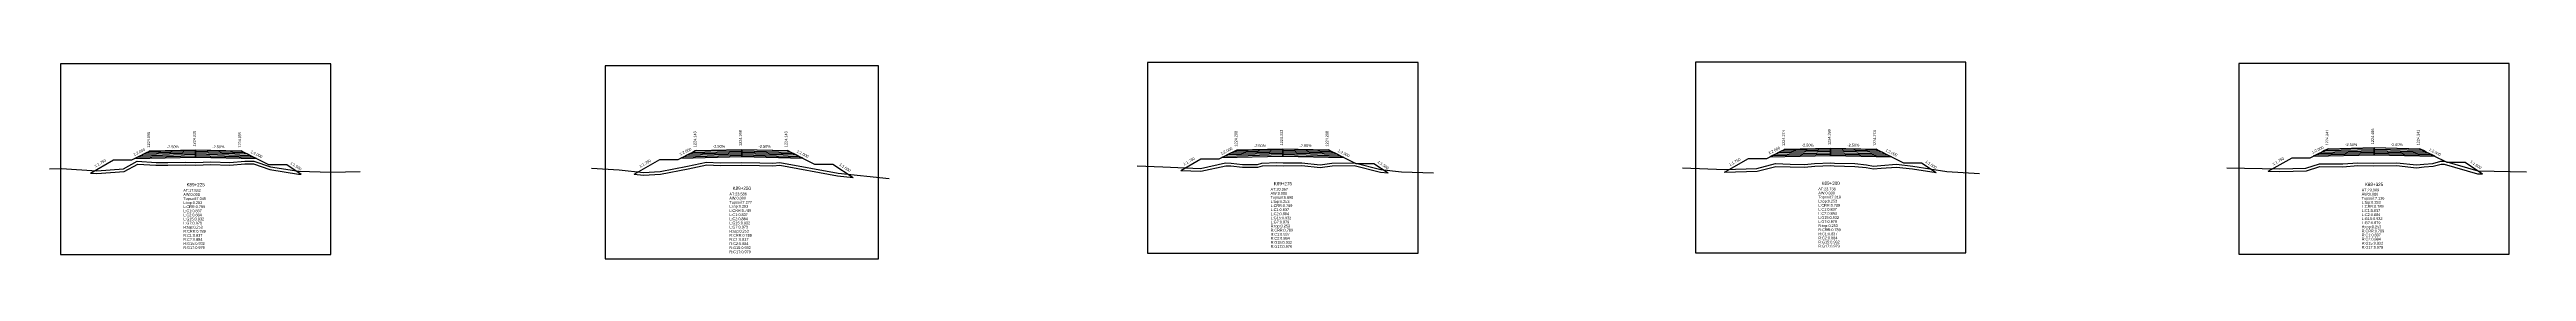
# Model space of a CAD drawing. Extents: x -7 to 78429, y 1189 to 1262.
# Drawn here: x 8844.9 to 9116.9, y 1212.2 to 1233.9 of the extents above; entities that cross this region are included whole.
import ezdxf
from ezdxf.enums import TextEntityAlignment as Align

# ---------------------------------------------------------------- set-up
doc = ezdxf.new("R2010")
doc.units = 0

msp = doc.modelspace()

# ---------------------------------------------------------------- linework, layer by layer
at = {"layer": 'A4_BORDER', "color": 7}
for points in [[(8846.136, 1212.692), (8875.836, 1212.692), (8875.836, 1233.692), (8846.136, 1233.692), (8846.136, 1212.692)], [(8905.95, 1212.22), (8935.974, 1212.22), (8935.974, 1233.449), (8905.95, 1233.449), (8905.95, 1212.22)], [(8965.525, 1212.817), (8995.225, 1212.817), (8995.225, 1233.817), (8965.525, 1233.817), (8965.525, 1212.817)], [(9025.67, 1212.857), (9055.37, 1212.857), (9055.37, 1233.857), (9025.67, 1233.857), (9025.67, 1212.857)], [(9085.343, 1212.728), (9115.043, 1212.728), (9115.043, 1233.728), (9085.343, 1233.728), (9085.343, 1212.728)]]:
    msp.add_lwpolyline(points, dxfattribs=at)
at = {"layer": 'CLEAR_GROUND', "color": 8}
for points in [[(8849.458, 1221.651), (8850.144, 1221.603), (8853.153, 1221.824), (8854.651, 1222.645), (8856.634, 1222.528), (8857.934, 1222.527), (8859.91, 1222.553), (8860.966, 1222.524), (8862.659, 1222.583), (8864.746, 1222.525), (8866.391, 1222.672), (8867.337, 1222.67), (8869.132, 1222.064), (8872.275, 1221.551), (8872.565, 1221.542)], [(8909.158, 1221.541), (8910.155, 1221.432), (8912.029, 1221.534), (8915.074, 1222.109), (8917.12, 1222.568), (8918.573, 1222.482), (8920.959, 1222.508), (8922.921, 1222.483), (8924.387, 1222.441), (8925.127, 1222.513), (8931.489, 1221.345), (8933.177, 1221.167)], [(8969.182, 1221.954), (8971.368, 1221.87), (8974.118, 1222.465), (8974.665, 1222.461), (8975.927, 1222.3), (8977.617, 1222.306), (8978.123, 1222.436), (8979.727, 1222.502), (8980.41, 1222.467), (8982.445, 1222.481), (8984.473, 1222.262), (8985.781, 1222.44), (8988.192, 1222.477), (8991.086, 1221.767), (8991.937, 1221.667)], [(9028.882, 1221.766), (9028.922, 1221.765), (9032.464, 1221.867), (9034.496, 1222.39), (9036.069, 1222.331), (9037.667, 1222.295), (9038.79, 1222.419), (9040.529, 1222.474), (9040.929, 1222.456), (9043.164, 1222.394), (9044.424, 1222.261), (9045.232, 1222.108), (9046.058, 1222.206), (9047.762, 1222.32), (9049.505, 1222.11), (9052.121, 1221.707)], [(9088.582, 1221.849), (9089.854, 1221.827), (9092.764, 1221.909), (9094.254, 1222.375), (9096.779, 1222.355), (9098.42, 1222.479), (9100.175, 1222.451), (9102.675, 1222.471), (9104.87, 1222.249), (9105.68, 1222.334), (9106.702, 1222.408), (9107.576, 1222.648), (9107.904, 1222.652), (9111.548, 1221.588), (9112.088, 1221.578)]]:
    msp.add_lwpolyline(points, dxfattribs=at)
at = {"layer": 'DESIGN_ROAD_TRIMMED', "color": 1}
for points in [[(8849.458, 1221.651), (8851.986, 1223.095), (8853.986, 1223.095), (8855.986, 1224.095), (8855.986, 1224.095), (8855.88, 1224.042), (8855.88, 1224.042), (8855.564, 1223.884), (8855.564, 1223.884), (8855.249, 1223.727), (8855.249, 1223.727), (8854.933, 1223.569), (8854.933, 1223.569), (8854.617, 1223.411), (8854.617, 1223.411), (8854.301, 1223.253), (8860.986, 1223.42), (8860.986, 1223.57), (8860.986, 1223.57), (8860.986, 1223.72), (8860.986, 1223.72), (8860.986, 1223.87), (8860.986, 1223.87), (8860.986, 1224.02), (8860.986, 1224.02), (8860.986, 1224.17), (8860.986, 1224.17), (8860.986, 1224.22), (8860.986, 1224.22), (8860.986, 1224.22), (8860.986, 1224.22), (8860.986, 1224.22), (8860.986, 1224.17), (8860.986, 1224.17), (8860.986, 1224.02), (8860.986, 1224.02), (8860.986, 1223.87), (8860.986, 1223.87), (8860.986, 1223.72), (8860.986, 1223.72), (8860.986, 1223.57), (8860.986, 1223.57), (8860.986, 1223.42), (8867.67, 1223.253), (8867.354, 1223.411), (8867.354, 1223.411), (8867.038, 1223.569), (8867.038, 1223.569), (8866.722, 1223.727), (8866.722, 1223.727), (8866.407, 1223.884), (8866.407, 1223.884), (8866.091, 1224.042), (8866.091, 1224.042), (8865.986, 1224.095), (8865.986, 1224.095), (8868.986, 1222.595), (8870.986, 1222.595), (8872.565, 1221.542)], [(8909.158, 1221.541), (8911.962, 1223.143), (8913.962, 1223.143), (8915.962, 1224.143), (8915.962, 1224.143), (8915.857, 1224.09), (8915.857, 1224.09), (8915.541, 1223.932), (8915.541, 1223.932), (8915.225, 1223.775), (8915.225, 1223.775), (8914.909, 1223.617), (8914.909, 1223.617), (8914.594, 1223.459), (8914.594, 1223.459), (8914.278, 1223.301), (8920.962, 1223.468), (8920.962, 1223.618), (8920.962, 1223.618), (8920.962, 1223.768), (8920.962, 1223.768), (8920.962, 1223.918), (8920.962, 1223.918), (8920.962, 1224.068), (8920.962, 1224.068), (8920.962, 1224.218), (8920.962, 1224.218), (8920.962, 1224.268), (8920.962, 1224.268), (8920.962, 1224.268), (8920.962, 1224.268), (8920.962, 1224.268), (8920.962, 1224.218), (8920.962, 1224.218), (8920.962, 1224.068), (8920.962, 1224.068), (8920.962, 1223.918), (8920.962, 1223.918), (8920.962, 1223.768), (8920.962, 1223.768), (8920.962, 1223.618), (8920.962, 1223.618), (8920.962, 1223.468), (8927.646, 1223.301), (8927.33, 1223.459), (8927.33, 1223.459), (8927.015, 1223.617), (8927.015, 1223.617), (8926.699, 1223.775), (8926.699, 1223.775), (8926.383, 1223.932), (8926.383, 1223.932), (8926.067, 1224.09), (8926.067, 1224.09), (8925.962, 1224.143), (8925.962, 1224.143), (8928.962, 1222.643), (8930.962, 1222.643), (8933.177, 1221.167)], [(8969.182, 1221.954), (8971.375, 1223.208), (8973.375, 1223.208), (8975.375, 1224.208), (8975.375, 1224.208), (8975.27, 1224.155), (8975.27, 1224.155), (8974.954, 1223.997), (8974.954, 1223.997), (8974.639, 1223.84), (8974.639, 1223.84), (8974.323, 1223.682), (8974.323, 1223.682), (8974.007, 1223.524), (8974.007, 1223.524), (8973.691, 1223.366), (8980.375, 1223.533), (8980.375, 1223.683), (8980.375, 1223.683), (8980.375, 1223.833), (8980.375, 1223.833), (8980.375, 1223.983), (8980.375, 1223.983), (8980.375, 1224.133), (8980.375, 1224.133), (8980.375, 1224.283), (8980.375, 1224.283), (8980.375, 1224.333), (8980.375, 1224.333), (8980.375, 1224.333), (8980.375, 1224.333), (8980.375, 1224.333), (8980.375, 1224.283), (8980.375, 1224.283), (8980.375, 1224.133), (8980.375, 1224.133), (8980.375, 1223.983), (8980.375, 1223.983), (8980.375, 1223.833), (8980.375, 1223.833), (8980.375, 1223.683), (8980.375, 1223.683), (8980.375, 1223.533), (8987.06, 1223.366), (8986.744, 1223.524), (8986.744, 1223.524), (8986.428, 1223.682), (8986.428, 1223.682), (8986.112, 1223.84), (8986.112, 1223.84), (8985.797, 1223.997), (8985.797, 1223.997), (8985.481, 1224.155), (8985.481, 1224.155), (8985.375, 1224.208), (8985.375, 1224.208), (8988.375, 1222.708), (8990.375, 1222.708), (8991.937, 1221.667)], [(9028.882, 1221.766), (9031.52, 1223.274), (9033.52, 1223.274), (9035.52, 1224.274), (9035.52, 1224.274), (9035.415, 1224.221), (9035.415, 1224.221), (9035.099, 1224.063), (9035.099, 1224.063), (9034.783, 1223.906), (9034.783, 1223.906), (9034.468, 1223.748), (9034.468, 1223.748), (9034.152, 1223.59), (9034.152, 1223.59), (9033.836, 1223.432), (9040.52, 1223.599), (9040.52, 1223.749), (9040.52, 1223.749), (9040.52, 1223.899), (9040.52, 1223.899), (9040.52, 1224.049), (9040.52, 1224.049), (9040.52, 1224.199), (9040.52, 1224.199), (9040.52, 1224.349), (9040.52, 1224.349), (9040.52, 1224.399), (9040.52, 1224.399), (9040.52, 1224.399), (9040.52, 1224.399), (9040.52, 1224.399), (9040.52, 1224.349), (9040.52, 1224.349), (9040.52, 1224.199), (9040.52, 1224.199), (9040.52, 1224.049), (9040.52, 1224.049), (9040.52, 1223.899), (9040.52, 1223.899), (9040.52, 1223.749), (9040.52, 1223.749), (9040.52, 1223.599), (9047.204, 1223.432), (9046.889, 1223.59), (9046.889, 1223.59), (9046.573, 1223.748), (9046.573, 1223.748), (9046.257, 1223.906), (9046.257, 1223.906), (9045.941, 1224.063), (9045.941, 1224.063), (9045.625, 1224.221), (9045.625, 1224.221), (9045.52, 1224.274), (9045.52, 1224.274), (9048.52, 1222.774), (9050.52, 1222.774), (9052.121, 1221.707)], [(9088.582, 1221.849), (9091.193, 1223.341), (9093.193, 1223.341), (9095.193, 1224.341), (9095.193, 1224.341), (9095.088, 1224.288), (9095.088, 1224.288), (9094.772, 1224.13), (9094.772, 1224.13), (9094.457, 1223.973), (9094.457, 1223.973), (9094.141, 1223.815), (9094.141, 1223.815), (9093.825, 1223.657), (9093.825, 1223.657), (9093.509, 1223.499), (9100.193, 1223.666), (9100.193, 1223.816), (9100.193, 1223.816), (9100.193, 1223.966), (9100.193, 1223.966), (9100.193, 1224.116), (9100.193, 1224.116), (9100.193, 1224.266), (9100.193, 1224.266), (9100.193, 1224.416), (9100.193, 1224.416), (9100.193, 1224.466), (9100.193, 1224.466), (9100.193, 1224.466), (9100.193, 1224.466), (9100.193, 1224.466), (9100.193, 1224.416), (9100.193, 1224.416), (9100.193, 1224.266), (9100.193, 1224.266), (9100.193, 1224.116), (9100.193, 1224.116), (9100.193, 1223.966), (9100.193, 1223.966), (9100.193, 1223.816), (9100.193, 1223.816), (9100.193, 1223.666), (9106.878, 1223.499), (9106.562, 1223.657), (9106.562, 1223.657), (9106.246, 1223.815), (9106.246, 1223.815), (9105.93, 1223.973), (9105.93, 1223.973), (9105.614, 1224.13), (9105.614, 1224.13), (9105.299, 1224.288), (9105.299, 1224.288), (9105.193, 1224.341), (9105.193, 1224.341), (9108.193, 1222.841), (9110.193, 1222.841), (9112.088, 1221.578)]]:
    msp.add_lwpolyline(points, dxfattribs=at)
at = {"layer": 'FINISHED_ROAD', "color": 2}
for points in [[(8851.986, 1223.095), (8853.986, 1223.095), (8855.986, 1224.095), (8855.986, 1224.095), (8860.986, 1224.22), (8865.986, 1224.095), (8865.986, 1224.095), (8868.986, 1222.595), (8870.986, 1222.595)], [(8911.962, 1223.143), (8913.962, 1223.143), (8915.962, 1224.143), (8915.962, 1224.143), (8920.962, 1224.268), (8925.962, 1224.143), (8925.962, 1224.143), (8928.962, 1222.643), (8930.962, 1222.643)], [(8971.375, 1223.208), (8973.375, 1223.208), (8975.375, 1224.208), (8975.375, 1224.208), (8980.375, 1224.333), (8985.375, 1224.208), (8985.375, 1224.208), (8988.375, 1222.708), (8990.375, 1222.708)], [(9031.52, 1223.274), (9033.52, 1223.274), (9035.52, 1224.274), (9035.52, 1224.274), (9040.52, 1224.399), (9045.52, 1224.274), (9045.52, 1224.274), (9048.52, 1222.774), (9050.52, 1222.774)], [(9091.193, 1223.341), (9093.193, 1223.341), (9095.193, 1224.341), (9095.193, 1224.341), (9100.193, 1224.466), (9105.193, 1224.341), (9105.193, 1224.341), (9108.193, 1222.841), (9110.193, 1222.841)]]:
    msp.add_lwpolyline(points, dxfattribs=at)
at = {"layer": 'LAYER_0', "color": 4}
for points in [[(8855.986, 1224.095), (8855.88, 1224.042), (8860.986, 1224.17), (8860.986, 1224.22)], [(8915.962, 1224.143), (8915.857, 1224.09), (8920.962, 1224.218), (8920.962, 1224.268)], [(8975.375, 1224.208), (8975.27, 1224.155), (8980.375, 1224.283), (8980.375, 1224.333)], [(9035.52, 1224.274), (9035.415, 1224.221), (9040.52, 1224.349), (9040.52, 1224.399)], [(9095.193, 1224.341), (9095.088, 1224.288), (9100.193, 1224.416), (9100.193, 1224.466)]]:
    msp.add_lwpolyline(points, dxfattribs=at)
at = {"layer": 'LAYER_1', "color": 4}
for points in [[(8855.88, 1224.042), (8855.564, 1223.884), (8860.986, 1224.02), (8860.986, 1224.17)], [(8915.857, 1224.09), (8915.541, 1223.932), (8920.962, 1224.068), (8920.962, 1224.218)], [(8975.27, 1224.155), (8974.954, 1223.997), (8980.375, 1224.133), (8980.375, 1224.283)], [(9035.415, 1224.221), (9035.099, 1224.063), (9040.52, 1224.199), (9040.52, 1224.349)], [(9095.088, 1224.288), (9094.772, 1224.13), (9100.193, 1224.266), (9100.193, 1224.416)]]:
    msp.add_lwpolyline(points, dxfattribs=at)
at = {"layer": 'LAYER_10', "color": 6}
for points in [[(9106.246, 1223.815), (9106.562, 1223.657), (9100.193, 1223.816), (9100.193, 1223.966)], [(8867.038, 1223.569), (8867.354, 1223.411), (8860.986, 1223.57), (8860.986, 1223.72)], [(8927.015, 1223.617), (8927.33, 1223.459), (8920.962, 1223.618), (8920.962, 1223.768)], [(8986.428, 1223.682), (8986.744, 1223.524), (8980.375, 1223.683), (8980.375, 1223.833)], [(9046.573, 1223.748), (9046.889, 1223.59), (9040.52, 1223.749), (9040.52, 1223.899)]]:
    msp.add_lwpolyline(points, dxfattribs=at)
at = {"layer": 'LAYER_11', "color": 6}
for points in [[(8867.354, 1223.411), (8867.67, 1223.253), (8860.986, 1223.42), (8860.986, 1223.57)], [(8927.33, 1223.459), (8927.646, 1223.301), (8920.962, 1223.468), (8920.962, 1223.618)], [(8986.744, 1223.524), (8987.06, 1223.366), (8980.375, 1223.533), (8980.375, 1223.683)], [(9046.889, 1223.59), (9047.204, 1223.432), (9040.52, 1223.599), (9040.52, 1223.749)], [(9106.562, 1223.657), (9106.878, 1223.499), (9100.193, 1223.666), (9100.193, 1223.816)]]:
    msp.add_lwpolyline(points, dxfattribs=at)
at = {"layer": 'LAYER_2', "color": 4}
for points in [[(8855.564, 1223.884), (8855.249, 1223.727), (8860.986, 1223.87), (8860.986, 1224.02)], [(8915.541, 1223.932), (8915.225, 1223.775), (8920.962, 1223.918), (8920.962, 1224.068)], [(8974.954, 1223.997), (8974.639, 1223.84), (8980.375, 1223.983), (8980.375, 1224.133)], [(9035.099, 1224.063), (9034.783, 1223.906), (9040.52, 1224.049), (9040.52, 1224.199)], [(9094.772, 1224.13), (9094.457, 1223.973), (9100.193, 1224.116), (9100.193, 1224.266)]]:
    msp.add_lwpolyline(points, dxfattribs=at)
at = {"layer": 'LAYER_3', "color": 4}
for points in [[(8974.639, 1223.84), (8974.323, 1223.682), (8980.375, 1223.833), (8980.375, 1223.983)], [(9034.783, 1223.906), (9034.468, 1223.748), (9040.52, 1223.899), (9040.52, 1224.049)], [(9094.457, 1223.973), (9094.141, 1223.815), (9100.193, 1223.966), (9100.193, 1224.116)], [(8855.249, 1223.727), (8854.933, 1223.569), (8860.986, 1223.72), (8860.986, 1223.87)], [(8915.225, 1223.775), (8914.909, 1223.617), (8920.962, 1223.768), (8920.962, 1223.918)]]:
    msp.add_lwpolyline(points, dxfattribs=at)
at = {"layer": 'LAYER_4', "color": 4}
for points in [[(9094.141, 1223.815), (9093.825, 1223.657), (9100.193, 1223.816), (9100.193, 1223.966)], [(8854.933, 1223.569), (8854.617, 1223.411), (8860.986, 1223.57), (8860.986, 1223.72)], [(8914.909, 1223.617), (8914.594, 1223.459), (8920.962, 1223.618), (8920.962, 1223.768)], [(8974.323, 1223.682), (8974.007, 1223.524), (8980.375, 1223.683), (8980.375, 1223.833)], [(9034.468, 1223.748), (9034.152, 1223.59), (9040.52, 1223.749), (9040.52, 1223.899)]]:
    msp.add_lwpolyline(points, dxfattribs=at)
at = {"layer": 'LAYER_5', "color": 4}
for points in [[(8854.617, 1223.411), (8854.301, 1223.253), (8860.986, 1223.42), (8860.986, 1223.57)], [(8914.594, 1223.459), (8914.278, 1223.301), (8920.962, 1223.468), (8920.962, 1223.618)], [(8974.007, 1223.524), (8973.691, 1223.366), (8980.375, 1223.533), (8980.375, 1223.683)], [(9034.152, 1223.59), (9033.836, 1223.432), (9040.52, 1223.599), (9040.52, 1223.749)], [(9093.825, 1223.657), (9093.509, 1223.499), (9100.193, 1223.666), (9100.193, 1223.816)]]:
    msp.add_lwpolyline(points, dxfattribs=at)
at = {"layer": 'LAYER_6', "color": 6}
for points in [[(8865.986, 1224.095), (8866.091, 1224.042), (8860.986, 1224.17), (8860.986, 1224.22)], [(8925.962, 1224.143), (8926.067, 1224.09), (8920.962, 1224.218), (8920.962, 1224.268)], [(8985.375, 1224.208), (8985.481, 1224.155), (8980.375, 1224.283), (8980.375, 1224.333)], [(9045.52, 1224.274), (9045.625, 1224.221), (9040.52, 1224.349), (9040.52, 1224.399)], [(9105.193, 1224.341), (9105.299, 1224.288), (9100.193, 1224.416), (9100.193, 1224.466)]]:
    msp.add_lwpolyline(points, dxfattribs=at)
at = {"layer": 'LAYER_7', "color": 6}
for points in [[(8866.091, 1224.042), (8866.407, 1223.884), (8860.986, 1224.02), (8860.986, 1224.17)], [(8926.067, 1224.09), (8926.383, 1223.932), (8920.962, 1224.068), (8920.962, 1224.218)], [(8985.481, 1224.155), (8985.797, 1223.997), (8980.375, 1224.133), (8980.375, 1224.283)], [(9045.625, 1224.221), (9045.941, 1224.063), (9040.52, 1224.199), (9040.52, 1224.349)], [(9105.299, 1224.288), (9105.614, 1224.13), (9100.193, 1224.266), (9100.193, 1224.416)]]:
    msp.add_lwpolyline(points, dxfattribs=at)
at = {"layer": 'LAYER_8', "color": 6}
for points in [[(8866.407, 1223.884), (8866.722, 1223.727), (8860.986, 1223.87), (8860.986, 1224.02)], [(8926.383, 1223.932), (8926.699, 1223.775), (8920.962, 1223.918), (8920.962, 1224.068)], [(8985.797, 1223.997), (8986.112, 1223.84), (8980.375, 1223.983), (8980.375, 1224.133)], [(9045.941, 1224.063), (9046.257, 1223.906), (9040.52, 1224.049), (9040.52, 1224.199)], [(9105.614, 1224.13), (9105.93, 1223.973), (9100.193, 1224.116), (9100.193, 1224.266)]]:
    msp.add_lwpolyline(points, dxfattribs=at)
at = {"layer": 'LAYER_9', "color": 6}
for points in [[(8986.112, 1223.84), (8986.428, 1223.682), (8980.375, 1223.833), (8980.375, 1223.983)], [(9046.257, 1223.906), (9046.573, 1223.748), (9040.52, 1223.899), (9040.52, 1224.049)], [(9105.93, 1223.973), (9106.246, 1223.815), (9100.193, 1223.966), (9100.193, 1224.116)], [(8866.722, 1223.727), (8867.038, 1223.569), (8860.986, 1223.72), (8860.986, 1223.87)], [(8926.699, 1223.775), (8927.015, 1223.617), (8920.962, 1223.768), (8920.962, 1223.918)]]:
    msp.add_lwpolyline(points, dxfattribs=at)
at = {"layer": 'NATURAL_GROUND', "color": 3}
for points in [[(8844.947, 1222.116), (8846.268, 1222.171), (8850.144, 1221.904), (8853.066, 1222.118), (8854.583, 1222.95), (8856.643, 1222.828), (8857.933, 1222.827), (8859.913, 1222.853), (8860.965, 1222.824), (8862.658, 1222.883), (8864.737, 1222.825), (8866.378, 1222.972), (8867.387, 1222.97), (8869.205, 1222.356), (8872.304, 1221.85), (8875.844, 1221.747), (8879.043, 1221.836)], [(8904.453, 1222.194), (8907.495, 1222.023), (8910.163, 1221.733), (8911.993, 1221.832), (8915.013, 1222.403), (8917.096, 1222.87), (8918.58, 1222.782), (8920.959, 1222.808), (8922.927, 1222.783), (8924.377, 1222.741), (8925.14, 1222.816), (8931.532, 1221.642), (8937.153, 1221.048)], [(8964.366, 1222.459), (8967.179, 1222.332), (8971.341, 1222.171), (8974.086, 1222.765), (8974.685, 1222.761), (8975.945, 1222.6), (8977.578, 1222.606), (8978.079, 1222.734), (8979.728, 1222.802), (8980.416, 1222.767), (8982.46, 1222.781), (8984.468, 1222.564), (8985.758, 1222.74), (8988.226, 1222.778), (8991.139, 1222.063), (8993.413, 1221.795), (8996.92, 1221.67)], [(9024.261, 1222.222), (9028.923, 1222.065), (9032.422, 1222.166), (9034.463, 1222.691), (9036.078, 1222.631), (9037.654, 1222.595), (9038.769, 1222.718), (9040.531, 1222.774), (9040.94, 1222.756), (9043.184, 1222.694), (9044.468, 1222.558), (9045.242, 1222.411), (9046.03, 1222.505), (9047.77, 1222.621), (9049.546, 1222.407), (9053.298, 1221.829), (9056.858, 1221.602)], [(9084.023, 1222.226), (9089.852, 1222.127), (9092.714, 1222.208), (9094.209, 1222.675), (9096.769, 1222.655), (9098.411, 1222.779), (9100.176, 1222.751), (9102.689, 1222.771), (9104.869, 1222.551), (9105.653, 1222.633), (9106.651, 1222.705), (9107.533, 1222.948), (9107.945, 1222.953), (9111.593, 1221.887), (9116.931, 1221.786)]]:
    msp.add_lwpolyline(points, dxfattribs=at)
at = {"layer": 'STRUCTURE_LEFT', "color": 4}
for points in [[(8855.986, 1224.095), (8855.88, 1224.042), (8855.88, 1224.042), (8855.564, 1223.884), (8855.564, 1223.884), (8855.249, 1223.727), (8855.249, 1223.727), (8854.933, 1223.569), (8854.933, 1223.569), (8854.617, 1223.411), (8854.617, 1223.411), (8854.301, 1223.253), (8860.986, 1223.42), (8860.986, 1223.57), (8860.986, 1223.57), (8860.986, 1223.72), (8860.986, 1223.72), (8860.986, 1223.87), (8860.986, 1223.87), (8860.986, 1224.02), (8860.986, 1224.02), (8860.986, 1224.17), (8860.986, 1224.17), (8860.986, 1224.22), (8860.986, 1224.22)], [(8915.962, 1224.143), (8915.857, 1224.09), (8915.857, 1224.09), (8915.541, 1223.932), (8915.541, 1223.932), (8915.225, 1223.775), (8915.225, 1223.775), (8914.909, 1223.617), (8914.909, 1223.617), (8914.594, 1223.459), (8914.594, 1223.459), (8914.278, 1223.301), (8920.962, 1223.468), (8920.962, 1223.618), (8920.962, 1223.618), (8920.962, 1223.768), (8920.962, 1223.768), (8920.962, 1223.918), (8920.962, 1223.918), (8920.962, 1224.068), (8920.962, 1224.068), (8920.962, 1224.218), (8920.962, 1224.218), (8920.962, 1224.268), (8920.962, 1224.268)], [(8975.375, 1224.208), (8975.27, 1224.155), (8975.27, 1224.155), (8974.954, 1223.997), (8974.954, 1223.997), (8974.639, 1223.84), (8974.639, 1223.84), (8974.323, 1223.682), (8974.323, 1223.682), (8974.007, 1223.524), (8974.007, 1223.524), (8973.691, 1223.366), (8980.375, 1223.533), (8980.375, 1223.683), (8980.375, 1223.683), (8980.375, 1223.833), (8980.375, 1223.833), (8980.375, 1223.983), (8980.375, 1223.983), (8980.375, 1224.133), (8980.375, 1224.133), (8980.375, 1224.283), (8980.375, 1224.283), (8980.375, 1224.333), (8980.375, 1224.333)], [(9035.52, 1224.274), (9035.415, 1224.221), (9035.415, 1224.221), (9035.099, 1224.063), (9035.099, 1224.063), (9034.783, 1223.906), (9034.783, 1223.906), (9034.468, 1223.748), (9034.468, 1223.748), (9034.152, 1223.59), (9034.152, 1223.59), (9033.836, 1223.432), (9040.52, 1223.599), (9040.52, 1223.749), (9040.52, 1223.749), (9040.52, 1223.899), (9040.52, 1223.899), (9040.52, 1224.049), (9040.52, 1224.049), (9040.52, 1224.199), (9040.52, 1224.199), (9040.52, 1224.349), (9040.52, 1224.349), (9040.52, 1224.399), (9040.52, 1224.399)], [(9095.193, 1224.341), (9095.088, 1224.288), (9095.088, 1224.288), (9094.772, 1224.13), (9094.772, 1224.13), (9094.457, 1223.973), (9094.457, 1223.973), (9094.141, 1223.815), (9094.141, 1223.815), (9093.825, 1223.657), (9093.825, 1223.657), (9093.509, 1223.499), (9100.193, 1223.666), (9100.193, 1223.816), (9100.193, 1223.816), (9100.193, 1223.966), (9100.193, 1223.966), (9100.193, 1224.116), (9100.193, 1224.116), (9100.193, 1224.266), (9100.193, 1224.266), (9100.193, 1224.416), (9100.193, 1224.416), (9100.193, 1224.466), (9100.193, 1224.466)]]:
    msp.add_lwpolyline(points, dxfattribs=at)
at = {"layer": 'STRUCTURE_RIGHT', "color": 6}
for points in [[(8860.986, 1224.22), (8860.986, 1224.22), (8860.986, 1224.17), (8860.986, 1224.17), (8860.986, 1224.02), (8860.986, 1224.02), (8860.986, 1223.87), (8860.986, 1223.87), (8860.986, 1223.72), (8860.986, 1223.72), (8860.986, 1223.57), (8860.986, 1223.57), (8860.986, 1223.42), (8867.67, 1223.253), (8867.354, 1223.411), (8867.354, 1223.411), (8867.038, 1223.569), (8867.038, 1223.569), (8866.722, 1223.727), (8866.722, 1223.727), (8866.407, 1223.884), (8866.407, 1223.884), (8866.091, 1224.042), (8866.091, 1224.042), (8865.986, 1224.095)], [(8920.962, 1224.268), (8920.962, 1224.268), (8920.962, 1224.218), (8920.962, 1224.218), (8920.962, 1224.068), (8920.962, 1224.068), (8920.962, 1223.918), (8920.962, 1223.918), (8920.962, 1223.768), (8920.962, 1223.768), (8920.962, 1223.618), (8920.962, 1223.618), (8920.962, 1223.468), (8927.646, 1223.301), (8927.33, 1223.459), (8927.33, 1223.459), (8927.015, 1223.617), (8927.015, 1223.617), (8926.699, 1223.775), (8926.699, 1223.775), (8926.383, 1223.932), (8926.383, 1223.932), (8926.067, 1224.09), (8926.067, 1224.09), (8925.962, 1224.143)], [(8980.375, 1224.333), (8980.375, 1224.333), (8980.375, 1224.283), (8980.375, 1224.283), (8980.375, 1224.133), (8980.375, 1224.133), (8980.375, 1223.983), (8980.375, 1223.983), (8980.375, 1223.833), (8980.375, 1223.833), (8980.375, 1223.683), (8980.375, 1223.683), (8980.375, 1223.533), (8987.06, 1223.366), (8986.744, 1223.524), (8986.744, 1223.524), (8986.428, 1223.682), (8986.428, 1223.682), (8986.112, 1223.84), (8986.112, 1223.84), (8985.797, 1223.997), (8985.797, 1223.997), (8985.481, 1224.155), (8985.481, 1224.155), (8985.375, 1224.208)], [(9040.52, 1224.399), (9040.52, 1224.399), (9040.52, 1224.349), (9040.52, 1224.349), (9040.52, 1224.199), (9040.52, 1224.199), (9040.52, 1224.049), (9040.52, 1224.049), (9040.52, 1223.899), (9040.52, 1223.899), (9040.52, 1223.749), (9040.52, 1223.749), (9040.52, 1223.599), (9047.204, 1223.432), (9046.889, 1223.59), (9046.889, 1223.59), (9046.573, 1223.748), (9046.573, 1223.748), (9046.257, 1223.906), (9046.257, 1223.906), (9045.941, 1224.063), (9045.941, 1224.063), (9045.625, 1224.221), (9045.625, 1224.221), (9045.52, 1224.274)], [(9100.193, 1224.466), (9100.193, 1224.466), (9100.193, 1224.416), (9100.193, 1224.416), (9100.193, 1224.266), (9100.193, 1224.266), (9100.193, 1224.116), (9100.193, 1224.116), (9100.193, 1223.966), (9100.193, 1223.966), (9100.193, 1223.816), (9100.193, 1223.816), (9100.193, 1223.666), (9106.878, 1223.499), (9106.562, 1223.657), (9106.562, 1223.657), (9106.246, 1223.815), (9106.246, 1223.815), (9105.93, 1223.973), (9105.93, 1223.973), (9105.614, 1224.13), (9105.614, 1224.13), (9105.299, 1224.288), (9105.299, 1224.288), (9105.193, 1224.341)]]:
    msp.add_lwpolyline(points, dxfattribs=at)

# ---------------------------------------------------------------- texts
at = {"layer": 'INFO_TEXT'}
for s, p in [('AT:17.532', (8859.636, 1219.592)), ('AW:0.000', (8859.636, 1219.142)), ('Topsoil:7.045', (8859.636, 1218.692)), ('L:top:0.253', (8859.636, 1218.242)), ('AT:23.586', (8919.597, 1219.195)), ('AW:0.000', (8919.597, 1218.74)), ('Topsoil:7.277', (8919.597, 1218.285)), ('AT:20.367', (8979.025, 1219.717)), ('AW:0.000', (8979.025, 1219.267)), ('Topsoil:6.890', (8979.025, 1218.817)), ('L:top:0.253', (8979.025, 1218.367)), ('AT:23.738', (9039.17, 1219.757)), ('AW:0.000', (9039.17, 1219.307)), ('Topsoil:7.018', (9039.17, 1218.857)), ('L:top:0.253', (9039.17, 1218.407)), ('AT:23.969', (9098.843, 1219.628)), ('AW:0.000', (9098.843, 1219.178)), ('Topsoil:7.136', (9098.843, 1218.728)), ('L:top:0.253', (9098.843, 1218.278)), ('L:CRR:0.789', (8859.636, 1217.792)), ('L:C1:0.837', (8859.636, 1217.342)), ('L:C2:0.884', (8859.636, 1216.892)), ('L:G15:0.932', (8859.636, 1216.442)), ('L:G7:0.979', (8859.636, 1215.992)), ('R:top:0.253', (8859.636, 1215.542)), ('L:top:0.253', (8919.597, 1217.831)), ('L:CRR:0.789', (8919.597, 1217.376)), ('L:C1:0.837', (8919.597, 1216.921)), ('L:C2:0.884', (8919.597, 1216.466)), ('L:G15:0.932', (8919.597, 1216.011)), ('L:G7:0.979', (8919.597, 1215.556)), ('L:CRR:0.789', (8979.025, 1217.917)), ('L:C1:0.837', (8979.025, 1217.467)), ('L:C2:0.884', (8979.025, 1217.017)), ('L:G15:0.932', (8979.025, 1216.567)), ('L:G7:0.979', (8979.025, 1216.117)), ('R:top:0.253', (8979.025, 1215.667)), ('L:CRR:0.789', (9039.17, 1217.957)), ('L:C1:0.837', (9039.17, 1217.507)), ('L:C2:0.884', (9039.17, 1217.057)), ('L:G15:0.932', (9039.17, 1216.607)), ('L:G7:0.979', (9039.17, 1216.157)), ('R:top:0.253', (9039.17, 1215.707)), ('L:CRR:0.789', (9098.843, 1217.828)), ('L:C1:0.837', (9098.843, 1217.378)), ('L:C2:0.884', (9098.843, 1216.928)), ('L:G15:0.932', (9098.843, 1216.478)), ('L:G7:0.979', (9098.843, 1216.028)), ('R:top:0.253', (9098.843, 1215.578)), ('R:CRR:0.789', (8859.636, 1215.092)), ('R:C1:0.837', (8859.636, 1214.642)), ('R:C2:0.884', (8859.636, 1214.192)), ('R:G15:0.932', (8859.636, 1213.742)), ('R:G17:0.979', (8859.636, 1213.292)), ('R:top:0.253', (8919.597, 1215.101)), ('R:CRR:0.789', (8919.597, 1214.646)), ('R:C1:0.837', (8919.597, 1214.191)), ('R:C2:0.884', (8919.597, 1213.736)), ('R:G15:0.932', (8919.597, 1213.281)), ('R:G17:0.979', (8919.597, 1212.827)), ('R:CRR:0.789', (8979.025, 1215.217)), ('R:C1:0.837', (8979.025, 1214.767)), ('R:C2:0.884', (8979.025, 1214.317)), ('R:G15:0.932', (8979.025, 1213.867)), ('R:G17:0.979', (8979.025, 1213.417)), ('R:CRR:0.789', (9039.17, 1215.257)), ('R:C1:0.837', (9039.17, 1214.807)), ('R:C2:0.884', (9039.17, 1214.357)), ('R:G15:0.932', (9039.17, 1213.907)), ('R:G17:0.979', (9039.17, 1213.457)), ('R:CRR:0.789', (9098.843, 1215.128)), ('R:C1:0.837', (9098.843, 1214.678)), ('R:C2:0.884', (9098.843, 1214.228)), ('R:G15:0.932', (9098.843, 1213.778)), ('R:G17:0.979', (9098.843, 1213.328))]:
    msp.add_text(s, height=0.3, dxfattribs=at).set_placement(p)
at = {"layer": 'LEFT_TEXT_H'}
for s, height, p in [('1224.095', 0.3, (8855.986, 1224.455)), ('1224.143', 0.303, (8915.962, 1224.507)), ('1224.208', 0.3, (8975.375, 1224.568)), ('1224.274', 0.3, (9035.52, 1224.634)), ('1224.341', 0.3, (9095.193, 1224.701))]:
    msp.add_text(s, height=height, rotation=90, dxfattribs=at).set_placement(p)
at = {"layer": 'POINT_TEXT_H'}
for s, height, p in [('1224.220', 0.3, (8860.986, 1224.58)), ('1224.268', 0.303, (8920.962, 1224.632)), ('1224.333', 0.3, (8980.375, 1224.693)), ('1224.399', 0.3, (9040.52, 1224.759)), ('1224.466', 0.3, (9100.193, 1224.826))]:
    msp.add_text(s, height=height, rotation=90, dxfattribs=at).set_placement(p)
at = {"layer": 'RIGHT_TEXT_H'}
for s, height, p in [('1224.095', 0.3, (8865.986, 1224.455)), ('1224.143', 0.303, (8925.962, 1224.507)), ('1224.208', 0.3, (8985.375, 1224.568)), ('1224.274', 0.3, (9045.52, 1224.634)), ('1224.341', 0.3, (9105.193, 1224.701))]:
    msp.add_text(s, height=height, rotation=90, dxfattribs=at).set_placement(p)
at = {"layer": 'SLOPE_left'}
for s, height, rotation, p in [('1:2.000', 0.3, 26.565, (8854.905, 1223.756)), ('1:2.000', 0.303, 26.565, (8914.881, 1223.806)), ('1:2.000', 0.3, 26.565, (8974.295, 1223.869)), ('1:2.000', 0.3, 26.565, (9034.44, 1223.935)), ('1:2.000', 0.3, 26.565, (9094.113, 1224.002)), ('1:1.750', 0.3, 29.745, (8850.632, 1222.529)), ('1:1.750', 0.303, 29.745, (8910.47, 1222.5)), ('1:1.750', 0.3, 29.745, (8970.189, 1222.737)), ('1:1.750', 0.3, 29.745, (9030.112, 1222.676)), ('1:1.750', 0.3, 29.745, (9089.798, 1222.751))]:
    msp.add_text(s, height=height, rotation=rotation, dxfattribs=at).set_placement(p, align=Align.BOTTOM_CENTER)
at = {"layer": 'SLOPE_right'}
for s, height, rotation, p in [('1:2.000', 0.3, -26.565, (8867.566, 1223.506)), ('1:2.000', 0.303, -26.565, (8927.543, 1223.556)), ('1:2.000', 0.3, -26.565, (8986.956, 1223.619)), ('1:2.000', 0.3, -26.565, (9047.101, 1223.685)), ('1:2.000', 0.3, -26.565, (9106.774, 1223.752)), ('1:1.500', 0.3, -33.69, (8871.875, 1222.218)), ('1:1.500', 0.303, -33.69, (8932.17, 1222.056)), ('1:1.500', 0.3, -33.69, (8991.256, 1222.337)), ('1:1.500', 0.3, -33.69, (9051.42, 1222.39)), ('1:1.500', 0.3, -33.69, (9111.241, 1222.359))]:
    msp.add_text(s, height=height, rotation=rotation, dxfattribs=at).set_placement(p, align=Align.BOTTOM_CENTER)
at = {"layer": 'SLOPE_TEXT'}
for height, p in [(0.3, (8858.486, 1224.398)), (0.3, (8863.486, 1224.398)), (0.303, (8918.462, 1224.448)), (0.303, (8923.462, 1224.448)), (0.3, (8977.875, 1224.511)), (0.3, (8982.875, 1224.511)), (0.3, (9038.02, 1224.576)), (0.3, (9043.02, 1224.576)), (0.3, (9097.693, 1224.643)), (0.3, (9102.693, 1224.643))]:
    msp.add_text('-2.50%', height=height, dxfattribs=at).set_placement(p, align=Align.CENTER)
at = {"layer": 'STATION_TITLE'}
for s, height, p in [('K89+225', 0.36, (8860.986, 1220.192)), ('K89+250', 0.364, (8920.962, 1219.802)), ('K89+275', 0.36, (8980.375, 1220.317)), ('K89+300', 0.36, (9040.52, 1220.357)), ('K89+325', 0.36, (9100.193, 1220.228))]:
    msp.add_text(s, height=height, dxfattribs=at).set_placement(p, align=Align.CENTER)

doc.saveas('drawing.dxf')
